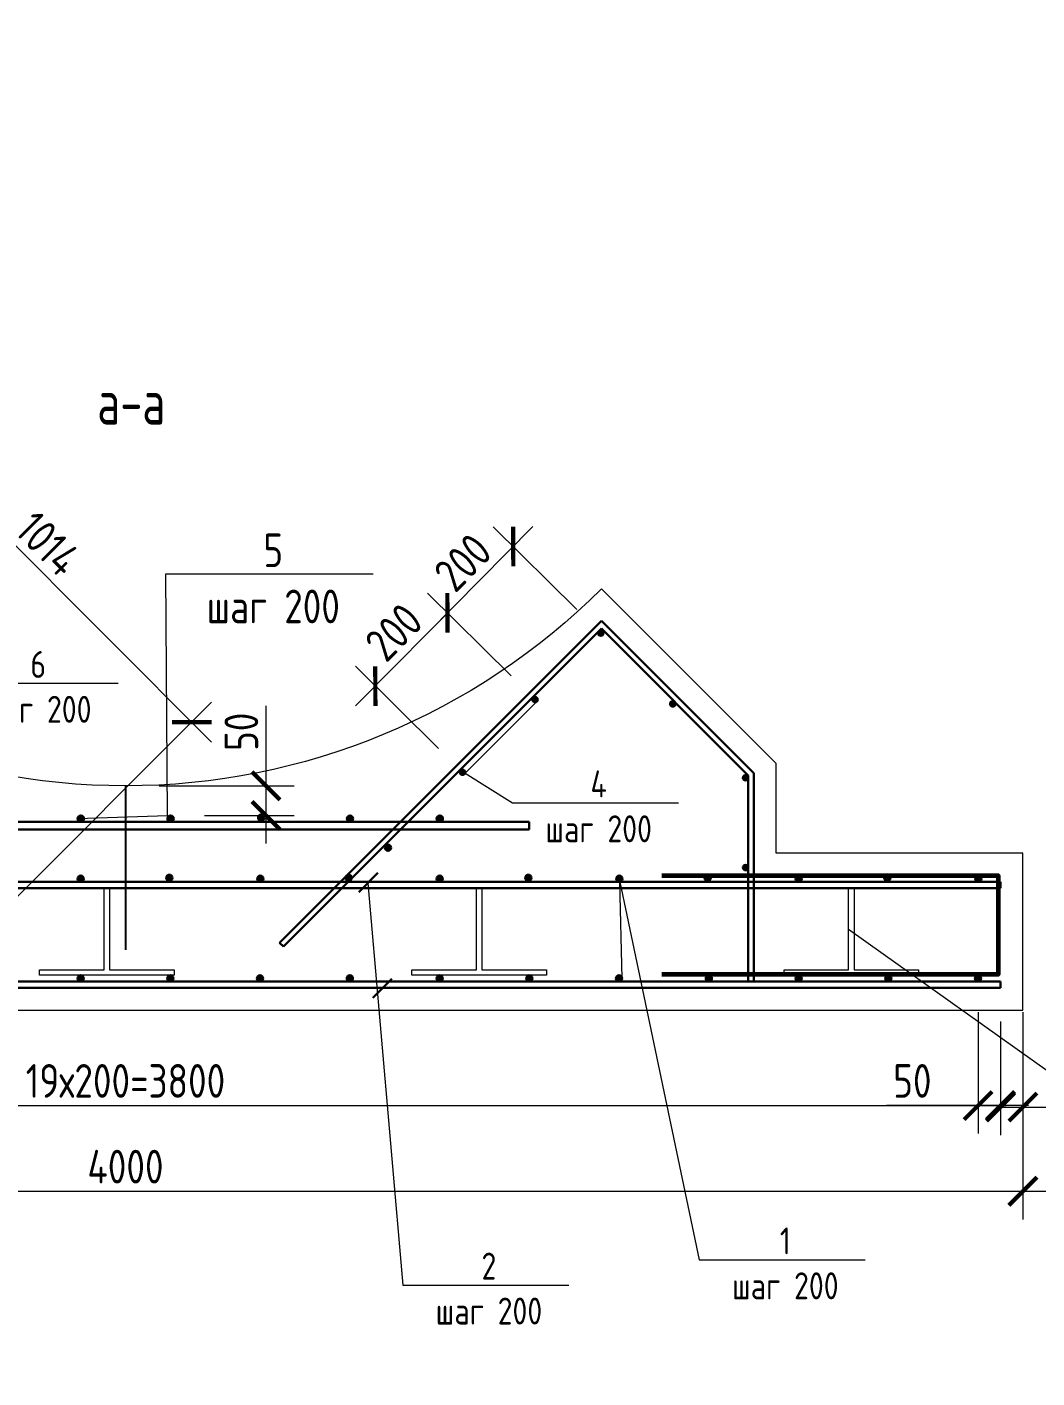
# Model space of a CAD drawing. Header units: millimetres. Extents: x 20530103 to 31271019, y 32092698 to 33532929.
# Drawn here: x 26335145 to 26344148, y 32992144 to 33004184 of the extents above; entities that cross this region are included whole.
import ezdxf
from ezdxf import colors
from ezdxf.entities.mleader import LeaderData, LeaderLine
from ezdxf.enums import TextEntityAlignment as Align
from ezdxf.math import Vec2, Vec3

# ---------------------------------------------------------------- set-up
doc = ezdxf.new("R2010")
doc.units = ezdxf.units.MM
doc.styles.add('GOST 2.304', font='GOST.TTF')
doc.dimstyles.new('м20', dxfattribs={"dimscale": 100, "dimtxt": 3, "dimasz": 2.5, "dimexe": 2.5, "dimexo": 3, "dimgap": 0.7, "dimtad": 1, "dimdec": 0, "dimlfac": 0.2, "dimtxsty": 'GOST 2.304', "dimblk": 'ARCHTICK', "dimcen": 2.5, "dimdle": 2.5, "dimclrd": 7, "dimclre": 7, "dimclrt": 256, "dimadec": 1, "dimazin": 0, "dimtfac": 1, "dimtdec": 0, "dimtmove": 0, "dimatfit": 3, "dimldrblk": 'NONE', "dimfxl": 1, "dimlwd": 20, "dimlwe": 20, "dimarcsym": 0})
doc.dimstyles.new('м25', dxfattribs={"dimscale": 100, "dimtxt": 3, "dimasz": 2.5, "dimexe": 2.5, "dimexo": 3, "dimgap": 0.7, "dimtad": 1, "dimdec": 0, "dimlfac": 0.25, "dimtxsty": 'GOST 2.304', "dimblk": 'ARCHTICK', "dimcen": 2.5, "dimdle": 2.5, "dimclrd": 7, "dimclre": 7, "dimclrt": 256, "dimadec": 1, "dimazin": 0, "dimtfac": 1, "dimtdec": 0, "dimtmove": 0, "dimatfit": 3, "dimldrblk": 'NONE', "dimfxl": 1, "dimlwd": 20, "dimlwe": 20, "dimarcsym": 0})

# ---------------------------------------------------------------- blocks, each defined once
blk = doc.blocks.new('_None')
blk = doc.blocks.new('_ArchTick')
at = {"color": 0, "linetype": 'ByBlock', "const_width": 0.15}
blk.add_lwpolyline([(-0.5, -0.5), (0.5, 0.5)], dxfattribs=at)
blk = doc.blocks.new('*D344')
at = {"color": 7, "linetype": 'Continuous', "lineweight": 20, "transparency": 16777216}
for p, q in [((26328423, 32995405), (26328423, 32994322)), ((26343623, 32995405), (26343623, 32994322)), ((26328173, 32994572), (26343873, 32994572))]:
    blk.add_line(p, q, dxfattribs=at)
at = {"color": 7, "linetype": 'Continuous', "lineweight": 20, "transparency": 16777216, "xscale": 250, "yscale": 250, "zscale": 250, "rotation": 180}
blk.add_blockref('_ArchTick', (26328423, 32994572), dxfattribs=at)
at = {"color": 7, "linetype": 'Continuous', "lineweight": 20, "transparency": 16777216, "xscale": 250, "yscale": 250, "zscale": 250}
blk.add_blockref('_ArchTick', (26343623, 32994572), dxfattribs=at)
at = {"color": 7, "linetype": 'Continuous', "lineweight": 20, "transparency": 16777216, "insert": (26336023, 32994792), "char_height": 300, "attachment_point": 5, "style": 'GOST 2.304'}
blk.add_mtext('19х200=3800', dxfattribs=at)
blk = doc.blocks.new('*D350')
at = {"color": 7, "linetype": 'Continuous', "lineweight": 20, "transparency": 16777216}
for p, q in [((26328023, 32995105), (26328023, 32993558)), ((26344023, 32995121), (26344023, 32993558)), ((26327773, 32993808), (26344273, 32993808))]:
    blk.add_line(p, q, dxfattribs=at)
at = {"color": 7, "linetype": 'Continuous', "lineweight": 20, "transparency": 16777216, "xscale": 250, "yscale": 250, "zscale": 250, "rotation": 180}
blk.add_blockref('_ArchTick', (26328023, 32993808), dxfattribs=at)
at = {"color": 7, "linetype": 'Continuous', "lineweight": 20, "transparency": 16777216, "xscale": 250, "yscale": 250, "zscale": 250}
blk.add_blockref('_ArchTick', (26344023, 32993808), dxfattribs=at)
at = {"color": 7, "linetype": 'Continuous', "lineweight": 20, "transparency": 16777216, "insert": (26336023, 32994028), "char_height": 300, "attachment_point": 5, "style": 'GOST 2.304'}
blk.add_mtext('4000', dxfattribs=at)
blk = doc.blocks.new('*D351')
at = {"color": 7, "linetype": 'Continuous', "lineweight": 20, "transparency": 16777216}
for p, q in [((26339655, 32999732), (26338717, 32998784)), ((26340046, 32998993), (26339301, 32999730)), ((26339461, 32998401), (26338716, 32999138))]:
    blk.add_line(p, q, dxfattribs=at)
at = {"color": 7, "linetype": 'Continuous', "lineweight": 20, "transparency": 16777216, "xscale": 250, "yscale": 250, "zscale": 250}
for p, rotation in [((26339479, 32999554), 45.32152789194777), ((26338893, 32998962), 225.3215278919478)]:
    blk.add_blockref('_ArchTick', p, dxfattribs=dict(at, rotation=rotation))
at = {"color": 7, "linetype": 'Continuous', "lineweight": 20, "transparency": 16777216, "insert": (26339030, 32999413), "char_height": 300, "attachment_point": 5, "rotation": 45.3215, "style": 'GOST 2.304'}
blk.add_mtext('200', dxfattribs=at)
blk = doc.blocks.new('*D352')
at = {"color": 7, "linetype": 'Continuous', "lineweight": 20, "transparency": 16777216}
for p, q in [((26339069, 32999140), (26338074, 32998133)), ((26339461, 32998401), (26338716, 32999138)), ((26338814, 32997753), (26338072, 32998487))]:
    blk.add_line(p, q, dxfattribs=at)
at = {"color": 7, "linetype": 'Continuous', "lineweight": 20, "transparency": 16777216, "xscale": 250, "yscale": 250, "zscale": 250}
for p, rotation in [((26338893, 32998962), 45.32152796619839), ((26338250, 32998311), 225.3215279661983)]:
    blk.add_blockref('_ArchTick', p, dxfattribs=dict(at, rotation=rotation))
at = {"color": 7, "linetype": 'Continuous', "lineweight": 20, "transparency": 16777216, "insert": (26338415, 32998791), "char_height": 300, "attachment_point": 5, "rotation": 45.3215, "style": 'GOST 2.304'}
blk.add_mtext('200', dxfattribs=at)
blk = doc.blocks.new('*D356')
at = {"color": 7, "linetype": 'Continuous', "lineweight": 20, "transparency": 16777216}
for p, q in [((26337276, 32997421), (26337276, 32998134)), ((26336323, 32997421), (26337526, 32997421)), ((26337276, 32996907), (26337276, 32997421)), ((26336726, 32997157), (26337526, 32997157))]:
    blk.add_line(p, q, dxfattribs=at)
at = {"color": 7, "linetype": 'Continuous', "lineweight": 20, "transparency": 16777216, "xscale": 250, "yscale": 250, "zscale": 250}
for p, rotation in [((26337276, 32997421), 90), ((26337276, 32997157), 270)]:
    blk.add_blockref('_ArchTick', p, dxfattribs=dict(at, rotation=rotation))
at = {"color": 7, "linetype": 'Continuous', "lineweight": 20, "transparency": 16777216, "insert": (26337056, 32997903), "char_height": 300, "attachment_point": 5, "rotation": 90, "style": 'GOST 2.304'}
blk.add_mtext('50', dxfattribs=at)
blk = doc.blocks.new('_Dot')
at = {"color": 0, "linetype": 'ByBlock', "lineweight": -2}
blk.add_line((-0.5, 0), (-1, 0), dxfattribs=at)
at = {"color": 0, "linetype": 'ByBlock', "const_width": 0.5}
blk.add_lwpolyline([(-0.25, 0, 1), (0.25, 0, 1)], format="xyb", close=True, dxfattribs=at)
blk = doc.blocks.new('*D403')
at = {"color": 7, "linetype": 'Continuous', "lineweight": 20, "transparency": 16777216}
for p, q in [((26331992, 32999103), (26333923, 33001034)), ((26333569, 33001034), (26336791, 32997812)), ((26334860, 32996235), (26336791, 32998166))]:
    blk.add_line(p, q, dxfattribs=at)
at = {"color": 7, "linetype": 'Continuous', "lineweight": 20, "transparency": 16777216, "xscale": 250, "yscale": 250, "zscale": 250}
for p, rotation in [((26333746, 33000857), 135), ((26336614, 32997989), 315)]:
    blk.add_blockref('_ArchTick', p, dxfattribs=dict(at, rotation=rotation))
at = {"linetype": 'Continuous', "transparency": 16777216, "insert": (26335336, 32999579), "char_height": 300, "attachment_point": 5, "rotation": 315, "style": 'GOST 2.304'}
blk.add_mtext('1014', dxfattribs=at)
blk = doc.blocks.new('*D358')
at = {"color": 7, "linetype": 'Continuous', "lineweight": 20, "transparency": 16777216}
for p, q in [((26344023, 32995405), (26344023, 32994309)), ((26343823, 32995321), (26343823, 32994309)), ((26343823, 32994559), (26344273, 32994559)), ((26344023, 32994559), (26344736, 32994559))]:
    blk.add_line(p, q, dxfattribs=at)
at = {"color": 7, "linetype": 'Continuous', "lineweight": 20, "transparency": 16777216, "xscale": 250, "yscale": 250, "zscale": 250, "rotation": 180}
blk.add_blockref('_ArchTick', (26343823, 32994559), dxfattribs=at)
at = {"color": 7, "linetype": 'Continuous', "lineweight": 20, "transparency": 16777216, "xscale": 250, "yscale": 250, "zscale": 250}
blk.add_blockref('_ArchTick', (26344023, 32994559), dxfattribs=at)
at = {"color": 7, "linetype": 'Continuous', "lineweight": 20, "transparency": 16777216, "insert": (26344505, 32994779), "char_height": 300, "attachment_point": 5, "style": 'GOST 2.304'}
blk.add_mtext('50', dxfattribs=at)
blk = doc.blocks.new('*D359')
at = {"color": 7, "linetype": 'Continuous', "lineweight": 20, "transparency": 16777216}
for p, q in [((26343623, 32994872), (26343623, 32994822)), ((26343823, 32994872), (26343823, 32994822)), ((26343623, 32994572), (26342806, 32994572)), ((26344073, 32994572), (26343623, 32994572))]:
    blk.add_line(p, q, dxfattribs=at)
at = {"color": 7, "linetype": 'Continuous', "lineweight": 20, "transparency": 16777216, "xscale": 250, "yscale": 250, "zscale": 250, "rotation": 180}
blk.add_blockref('_ArchTick', (26343623, 32994572), dxfattribs=at)
at = {"color": 7, "linetype": 'Continuous', "lineweight": 20, "transparency": 16777216, "xscale": 250, "yscale": 250, "zscale": 250}
blk.add_blockref('_ArchTick', (26343823, 32994572), dxfattribs=at)
at = {"color": 7, "linetype": 'Continuous', "lineweight": 20, "transparency": 16777216, "insert": (26343037, 32994792), "char_height": 300, "attachment_point": 5, "style": 'GOST 2.304'}
blk.add_mtext('50', dxfattribs=at)

msp = doc.modelspace()

# ---------------------------------------------------------------- hatches: boundary and pattern name
at = {"linetype": 'Continuous', "lineweight": 15}
h = msp.add_hatch(dxfattribs=at)
h.set_pattern_fill('ANSI31', scale=2)
h.set_pattern_definition([(45, (26331761.9543, 32998758.0576), (-4.490128, 4.490128), [])])
h.paths.add_polyline_path([(26340283.6278, 32998782.0576, -1), (26340235.6278, 32998782.0576, -1)])
h = msp.add_hatch(dxfattribs=at)
h.set_pattern_fill('ANSI31', scale=2)
h.set_pattern_definition([(45, (26332347.567, 32998165.8355), (-4.490128, 4.490128), [])])
h.paths.add_polyline_path([(26339698.0154, 32998189.8355, -1), (26339650.0154, 32998189.8355, -1)])
h = msp.add_hatch(dxfattribs=at)
h.set_pattern_fill('ANSI31', scale=2)
h.set_pattern_definition([(45, (26331119.9025, 32998128.1055), (-4.490128, 4.490128), [])])
h.paths.add_polyline_path([(26340925.6796, 32998152.1055, -1), (26340877.6796, 32998152.1055, -1)])
h = msp.add_hatch(dxfattribs=at)
h.set_pattern_fill('ANSI31', scale=2)
h.set_pattern_definition([(45, (26332994.2626, 32997518.129), (-4.490128, 4.490128), [])])
h.paths.add_polyline_path([(26339051.3196, 32997542.1287, -1), (26339003.3196, 32997542.1287, -1)])
h = msp.add_hatch(dxfattribs=at)
h.set_pattern_fill('ANSI31', scale=2)
h.set_pattern_definition([(45, (26330470.791, 32997469.1695), (-4.490128, 4.490128), [])])
h.paths.add_polyline_path([(26341574.7911, 32997493.1695, -1), (26341526.7911, 32997493.1695, -1)])
h = msp.add_hatch(dxfattribs=at)
h.set_pattern_fill('ANSI31', scale=2)
h.set_pattern_definition([(45, (26335596.7124, 32997101.202), (-4.49013, 4.49013), [])])
h.paths.add_polyline_path([(26335652.7124, 32997129.2017, 1), (26335596.7124, 32997129.2017, 1)])
h = msp.add_hatch(dxfattribs=at)
h.set_pattern_fill('ANSI31', scale=2)
h.set_pattern_definition([(45, (26336396.7124, 32997101.202), (-4.49013, 4.49013), [])])
h.paths.add_polyline_path([(26336452.7124, 32997129.2017, 1), (26336396.7124, 32997129.2017, 1)])
h = msp.add_hatch(dxfattribs=at)
h.set_pattern_fill('ANSI31', scale=2)
h.set_pattern_definition([(45, (26334785.529, 32997109.5467), (-4.490128, 4.490128), [])])
h.paths.add_polyline_path([(26337204.8215, 32997137.5467, -1), (26337260.8215, 32997137.5467, -1)])
h = msp.add_hatch(dxfattribs=at)
h.set_pattern_fill('ANSI31', scale=2)
h.set_pattern_definition([(45, (26337996.7124, 32997101.202), (-4.49013, 4.49013), [])])
h.paths.add_polyline_path([(26338052.7124, 32997129.2017, 1), (26337996.7124, 32997129.2017, 1)])
h = msp.add_hatch(dxfattribs=at)
h.set_pattern_fill('ANSI31', scale=2)
h.set_pattern_definition([(45, (26338796.7124, 32997101.202), (-4.49013, 4.49013), [])])
h.paths.add_polyline_path([(26338852.7124, 32997129.2017, 1), (26338796.7124, 32997129.2017, 1)])
h = msp.add_hatch(dxfattribs=at)
h.set_pattern_fill('ANSI31', scale=2)
h.set_pattern_definition([(45, (26333653.774, 32996842.176), (-4.490128, 4.490128), [])])
h.paths.add_polyline_path([(26338335.8081, 32996870.1758, -1), (26338391.8081, 32996870.1758, -1)])
h = msp.add_hatch(dxfattribs=at)
h.set_pattern_fill('ANSI31', scale=2)
h.set_pattern_definition([(45, (26330470.791, 32996669.1695), (-4.490128, 4.490128), [])])
h.paths.add_polyline_path([(26341526.7911, 32996693.1695, -1), (26341574.7911, 32996693.1695, -1)])
h = msp.add_hatch(dxfattribs=at)
h.set_pattern_fill('ANSI31', scale=2)
h.set_pattern_definition([(45, (26335596.328, 32996565.202), (-4.49013, 4.49013), [])])
h.paths.add_polyline_path([(26335652.3282, 32996593.2017, 1), (26335596.3282, 32996593.2017, 1)])
h = msp.add_hatch(dxfattribs=at)
h.set_pattern_fill('ANSI31', scale=2)
h.set_pattern_definition([(45, (26336385.145, 32996573.5467), (-4.49013, 4.49013), [])])
h.paths.add_polyline_path([(26336441.1449, 32996601.5467, 1), (26336385.1449, 32996601.5467, 1)])
h = msp.add_hatch(dxfattribs=at)
h.set_pattern_fill('ANSI31', scale=2)
h.set_pattern_definition([(45, (26337196.328, 32996565.202), (-4.49013, 4.49013), [])])
h.paths.add_polyline_path([(26337252.3282, 32996593.2017, 1), (26337196.3282, 32996593.2017, 1)])
h = msp.add_hatch(dxfattribs=at)
h.set_pattern_fill('ANSI31', scale=2)
h.set_pattern_definition([(45, (26337985.145, 32996573.5467), (-4.49013, 4.49013), [])])
h.paths.add_polyline_path([(26338041.1449, 32996601.5467, 1), (26337985.1449, 32996601.5467, 1)])
h = msp.add_hatch(dxfattribs=at)
h.set_pattern_fill('ANSI31', scale=2)
h.set_pattern_definition([(45, (26338796.328, 32996565.202), (-4.49013, 4.49013), [])])
h.paths.add_polyline_path([(26338852.3282, 32996593.2017, 1), (26338796.3282, 32996593.2017, 1)])
h = msp.add_hatch(dxfattribs=at)
h.set_pattern_fill('ANSI31', scale=2)
h.set_pattern_definition([(45, (26339585.145, 32996573.5467), (-4.49013, 4.49013), [])])
h.paths.add_polyline_path([(26339641.1449, 32996601.5467, 1), (26339585.1449, 32996601.5467, 1)])
h = msp.add_hatch(dxfattribs=at)
h.set_pattern_fill('ANSI31', scale=2)
h.set_pattern_definition([(45, (26340396.328, 32996565.202), (-4.49013, 4.49013), [])])
h.paths.add_polyline_path([(26340452.3282, 32996593.2017, 1), (26340396.3282, 32996593.2017, 1)])
h = msp.add_hatch(dxfattribs=at)
h.set_pattern_fill('ANSI31', scale=2)
h.set_pattern_definition([(45, (26341185.145, 32996573.5467), (-4.49013, 4.49013), [])])
h.paths.add_polyline_path([(26341241.1449, 32996601.5467, 1), (26341185.1449, 32996601.5467, 1)])
h = msp.add_hatch(dxfattribs=at)
h.set_pattern_fill('ANSI31', scale=2)
h.set_pattern_definition([(45, (26341996.328, 32996565.202), (-4.49013, 4.49013), [])])
h.paths.add_polyline_path([(26342052.3282, 32996593.2017, 1), (26341996.3282, 32996593.2017, 1)])
h = msp.add_hatch(dxfattribs=at)
h.set_pattern_fill('ANSI31', scale=2)
h.set_pattern_definition([(45, (26342785.145, 32996573.5467), (-4.49013, 4.49013), [])])
h.paths.add_polyline_path([(26342841.1449, 32996601.5467, 1), (26342785.1449, 32996601.5467, 1)])
h = msp.add_hatch(dxfattribs=at)
h.set_pattern_fill('ANSI31', scale=2)
h.set_pattern_definition([(45, (26343596.328, 32996565.202), (-4.49013, 4.49013), [])])
h.paths.add_polyline_path([(26343652.3282, 32996593.2017, 1), (26343596.3282, 32996593.2017, 1)])
h = msp.add_hatch(dxfattribs=at)
h.set_pattern_fill('ANSI31', scale=2)
h.set_pattern_definition([(45, (26335594.791, 32995677.202), (-4.49013, 4.49013), [])])
h.paths.add_polyline_path([(26335650.7911, 32995705.2017, 1), (26335594.7911, 32995705.2017, 1)])
h = msp.add_hatch(dxfattribs=at)
h.set_pattern_fill('ANSI31', scale=2)
h.set_pattern_definition([(45, (26336394.791, 32995677.202), (-4.49013, 4.49013), [])])
h.paths.add_polyline_path([(26336450.7911, 32995705.2017, 1), (26336394.7911, 32995705.2017, 1)])
h = msp.add_hatch(dxfattribs=at)
h.set_pattern_fill('ANSI31', scale=2)
h.set_pattern_definition([(45, (26337194.791, 32995677.202), (-4.49013, 4.49013), [])])
h.paths.add_polyline_path([(26337250.7911, 32995705.2017, 1), (26337194.7911, 32995705.2017, 1)])
h = msp.add_hatch(dxfattribs=at)
h.set_pattern_fill('ANSI31', scale=2)
h.set_pattern_definition([(45, (26337994.791, 32995677.202), (-4.49013, 4.49013), [])])
h.paths.add_polyline_path([(26338050.7911, 32995705.2017, 1), (26337994.7911, 32995705.2017, 1)])
h = msp.add_hatch(dxfattribs=at)
h.set_pattern_fill('ANSI31', scale=2)
h.set_pattern_definition([(45, (26338794.791, 32995677.202), (-4.49013, 4.49013), [])])
h.paths.add_polyline_path([(26338850.7911, 32995705.2017, 1), (26338794.7911, 32995705.2017, 1)])
h = msp.add_hatch(dxfattribs=at)
h.set_pattern_fill('ANSI31', scale=2)
h.set_pattern_definition([(45, (26339594.791, 32995677.202), (-4.49013, 4.49013), [])])
h.paths.add_polyline_path([(26339650.7911, 32995705.2017, 1), (26339594.7911, 32995705.2017, 1)])
h = msp.add_hatch(dxfattribs=at)
h.set_pattern_fill('ANSI31', scale=2)
h.set_pattern_definition([(45, (26340394.791, 32995677.202), (-4.49013, 4.49013), [])])
h.paths.add_polyline_path([(26340450.7911, 32995705.2017, 1), (26340394.7911, 32995705.2017, 1)])
h = msp.add_hatch(dxfattribs=at)
h.set_pattern_fill('ANSI31', scale=2)
h.set_pattern_definition([(45, (26341194.791, 32995677.202), (-4.49013, 4.49013), [])])
h.paths.add_polyline_path([(26341250.7911, 32995705.2017, 1), (26341194.7911, 32995705.2017, 1)])
h = msp.add_hatch(dxfattribs=at)
h.set_pattern_fill('ANSI31', scale=2)
h.set_pattern_definition([(45, (26341994.791, 32995677.202), (-4.49013, 4.49013), [])])
h.paths.add_polyline_path([(26342050.7911, 32995705.2017, 1), (26341994.7911, 32995705.2017, 1)])
h = msp.add_hatch(dxfattribs=at)
h.set_pattern_fill('ANSI31', scale=2)
h.set_pattern_definition([(45, (26342794.791, 32995677.202), (-4.49013, 4.49013), [])])
h.paths.add_polyline_path([(26342850.7911, 32995705.2017, 1), (26342794.7911, 32995705.2017, 1)])
h = msp.add_hatch(dxfattribs=at)
h.set_pattern_fill('ANSI31', scale=2)
h.set_pattern_definition([(45, (26343594.791, 32995677.202), (-4.49013, 4.49013), [])])
h.paths.add_polyline_path([(26343650.7911, 32995705.2017, 1), (26343594.7911, 32995705.2017, 1)])

# ---------------------------------------------------------------- linework, layer by layer
at = {"color": 7, "linetype": 'Continuous', "lineweight": 30}
for p, q in [((26340265.4318, 32998891.1778), (26337397.31, 32996023.056)), ((26341622.7911, 32997533.8185), (26340265.4318, 32998891.1778)), ((26340264.8722, 32998822.7654), (26337432.5413, 32995990.4344)), ((26341574.7911, 32997512.8465), (26340264.8722, 32998822.7654)), ((26341574.7911, 32995677.2017), (26341574.7911, 32997512.8465)), ((26341622.7911, 32995677.2017), (26341622.7911, 32997533.8185)), ((26332422.7911, 32997101.2017), (26339622.7911, 32997101.2017)), ((26339622.7911, 32997101.2017), (26339622.7911, 32997031.2017)), ((26332422.7911, 32997031.2017), (26339622.7911, 32997031.2017)), ((26338103.5403, 32996475.2087), (26338273.2459, 32996644.9143)), ((26328224.3282, 32996565.2017), (26343821.254, 32996565.2017)), ((26328224.3282, 32996509.2017), (26343821.254, 32996509.2017)), ((26343821.254, 32996565.2017), (26343821.254, 32996509.2017)), ((26337432.5413, 32995990.4344), (26337397.31, 32996023.056)), ((26328222.7911, 32995677.2017), (26343822.7911, 32995677.2017)), ((26328222.7911, 32995621.2017), (26343822.7911, 32995621.2017)), ((26338227.9936, 32995531.2087), (26338397.6993, 32995700.9143)), ((26343822.7911, 32995677.2017), (26343822.7911, 32995621.2017))]:
    msp.add_line(p, q, dxfattribs=at)
at = {"color": 7, "linetype": 'Continuous'}
msp.add_line((26336022.7911, 32997421.2017), (26336022.7911, 32995958.569), dxfattribs=at)
at = {"color": 7, "linetype": 'Continuous', "lineweight": 20}
msp.add_lwpolyline([(26344022.7911, 32996821.2017), (26341822.7911, 32996821.2017), (26341822.7911, 32997621.2017), (26340265.4318, 32999178.5611, -0.4142135624), (26331780.1504, 32999178.5611), (26330222.7911, 32997621.2017), (26330222.7911, 32996821.2017), (26328022.7911, 32996821.2017), (26328022.7911, 32995421.2017), (26344022.7911, 32995421.2017), (26344022.7911, 32996821.2017)], format="xyb", dxfattribs=at)
at = {"color": 7, "linetype": 'Continuous', "lineweight": 60}
msp.add_lwpolyline([(26340802.7911, 32996621.2017), (26343802.7911, 32996621.2017), (26343802.7911, 32995741.2017), (26340802.7911, 32995741.2017)], dxfattribs=at)
at = {"color": 7, "linetype": 'Continuous', "lineweight": 20}
for points in [[(26335257.9021, 32995781.2017), (26335833.9021, 32995781.2017), (26335833.9021, 32996509.2017), (26335881.9021, 32996509.2017), (26335881.9021, 32995781.2017), (26336457.9021, 32995781.2017), (26336457.9021, 32995733.2017), (26335257.9021, 32995733.2017), (26335257.9021, 32995781.2017), (26335833.9021, 32995781.2017)], [(26338575.4577, 32995781.2017), (26339151.4577, 32995781.2017), (26339151.4577, 32996509.2017), (26339199.4577, 32996509.2017), (26339199.4577, 32995781.2017), (26339775.4577, 32995781.2017), (26339775.4577, 32995733.2017), (26338575.4577, 32995733.2017), (26338575.4577, 32995781.2017), (26339151.4577, 32995781.2017)], [(26341893.0132, 32995781.2017), (26342469.0132, 32995781.2017), (26342469.0132, 32996509.2017), (26342517.0132, 32996509.2017), (26342517.0132, 32995781.2017), (26343093.0132, 32995781.2017), (26343093.0132, 32995733.2017), (26341893.0132, 32995733.2017), (26341893.0132, 32995781.2017), (26342469.0132, 32995781.2017)]]:
    msp.add_lwpolyline(points, dxfattribs=at)
at = {"color": 7, "linetype": 'Continuous', "lineweight": 30}
for centre, radius in [((26340259.6278, 32998782.0576), 24), ((26339674.0154, 32998189.8355), 24), ((26340901.6796, 32998152.1055), 24), ((26339027.3196, 32997542.1287), 24), ((26341550.7911, 32997493.1695), 24), ((26335624.7124, 32997129.2017), 28), ((26336424.7124, 32997129.2017), 28), ((26337232.8215, 32997137.5467), 28), ((26338024.7124, 32997129.2017), 28), ((26338824.7124, 32997129.2017), 28), ((26338363.8081, 32996870.1758), 28), ((26341550.7911, 32996693.1695), 24), ((26335624.3282, 32996593.2017), 28), ((26336413.1449, 32996601.5467), 28), ((26337224.3282, 32996593.2017), 28), ((26338013.1449, 32996601.5467), 28), ((26338824.3282, 32996593.2017), 28), ((26339613.1449, 32996601.5467), 28), ((26340424.3282, 32996593.2017), 28), ((26341213.1449, 32996601.5467), 28), ((26342024.3282, 32996593.2017), 28), ((26342813.1449, 32996601.5467), 28), ((26343624.3282, 32996593.2017), 28), ((26335622.7911, 32995705.2017), 28), ((26336422.7911, 32995705.2017), 28), ((26337222.7911, 32995705.2017), 28), ((26338022.7911, 32995705.2017), 28), ((26338822.7911, 32995705.2017), 28), ((26339622.7911, 32995705.2017), 28), ((26340422.7911, 32995705.2017), 28), ((26341222.7911, 32995705.2017), 28), ((26342022.7911, 32995705.2017), 28), ((26342822.7911, 32995705.2017), 28), ((26343622.7911, 32995705.2017), 28)]:
    msp.add_circle(centre, radius, dxfattribs=at)

# ---------------------------------------------------------------- texts
at = {"color": 7, "lineweight": 20, "style": 'GOST 2.304', "width": 0.9}
msp.add_text('а-а', height=400, dxfattribs=at).set_placement((26336074.3857, 33000641.1557), align=Align.CENTER)

# ---------------------------------------------------------------- dimensions: what is measured, and where the dimension line sits
at = {"color": 7, "linetype": 'Continuous'}
dim = msp.add_aligned_dim(p1=(26331780.1504, 32998891.1778), p2=(26334648.2722, 32996023.056), distance=2780.5218, dimstyle='м25', dxfattribs=at)
dim.commit()
dim.dimension.update_dxf_attribs({"geometry": '*D403', "text_midpoint": (26335335.9006, 32999578.8062)})
at = {"color": 7, "linetype": 'Continuous', "lineweight": 20}
dim = msp.add_aligned_dim(p1=(26340259.6278, 32998782.0576), p2=(26339674.0154, 32998189.8355), distance=-1098.0016, text='200', dimstyle='м20', override={"dimlfac": 0.25, "dimclrt": 7}, dxfattribs=at)
dim.commit()
dim.dimension.update_dxf_attribs({"geometry": '*D351', "text_midpoint": (26339029.6385, 32999412.6698)})
dim = msp.add_linear_dim(base=(26338249.7145, 32998311.0551), p1=(26339674.0154, 32998189.8355), p2=(26339027.3196, 32997542.1287), angle=45.32152797, text='200', dimstyle='м20', override={"dimlfac": 0.25, "dimclrt": 7}, dxfattribs=at)
dim.commit()
dim.dimension.update_dxf_attribs({"geometry": '*D352', "text_midpoint": (26338415.0564, 32998791.151)})
dim = msp.add_linear_dim(base=(26337275.8317, 32997421.2017), p1=(26336426.0072, 32997157.1718), p2=(26336022.7911, 32997421.2017), angle=90, text='50', dimstyle='м20', override={"dimlfac": 0.25, "dimclrt": 7}, dxfattribs=at)
dim.commit()
dim.dimension.update_dxf_attribs({"geometry": '*D356', "text_midpoint": (26337275.8317, 32997903.2017), "dimtype": 160})
for base, p1, p2, text, override, picture, middle in [((26343622.7911, 32994572.0568), (26328422.7911, 32995705.2017), (26343622.7911, 32995705.2017), '19х200=3800', {"dimlfac": 0.25, "dimblk1": 'ArchTick', "dimblk2": 'ArchTick', "dimsah": 1, "dimsd2": 0, "dimclrt": 7}, '*D344', (26336022.7911, 32994792.0568)), ((26344022.7911, 32993807.8898), (26328022.7911, 32995405.2017), (26344022.7911, 32995421.2017), '4000', {"dimlfac": 0.25, "dimblk1": 'ArchTick', "dimblk2": 'ArchTick', "dimsah": 1, "dimclrt": 7}, '*D350', (26336022.7911, 32994027.8898))]:
    dim = msp.add_linear_dim(base=base, p1=p1, p2=p2, text=text, dimstyle='м20', override=override, dxfattribs=at)
    dim.commit()
    dim.dimension.update_dxf_attribs({"geometry": picture, "text_midpoint": middle})
for base, p1, p2, picture, middle in [((26343822.7911, 32994559.0316), (26344022.7911, 32995705.2017), (26343822.7911, 32995621.2017), '*D358', (26344504.7911, 32994559.0316)), ((26343622.7911, 32994572.0568), (26343822.7911, 32994572.0568), (26343622.7911, 32994572.0568), '*D359', (26343037.1911, 32994572.0568))]:
    dim = msp.add_linear_dim(base=base, p1=p1, p2=p2, angle=180, dimstyle='м20', override={"dimlfac": 0.25, "dimclrt": 7}, dxfattribs=at)
    dim.commit()
    dim.dimension.update_dxf_attribs({"geometry": picture, "text_midpoint": middle, "dimtype": 160})

# ---------------------------------------------------------------- leaders
ml = msp.add_multileader_mtext('Standard', dxfattribs=at)
ml.set_content('б\\Pхомут \\Pшаг 400', color=7, style='GOST 2.304')
ml.set_leader_properties(linetype='Continuous', lineweight=20)
ml.set_arrow_properties(name='NONE')
ml.build(insert=Vec2(0, 0))
ml.multileader.update_dxf_attribs({"text_left_attachment_type": 6, "text_right_attachment_type": 6, "dogleg_length": 3, "arrow_head_size": 30, "scale": 100})
ctx = ml.context
ctx.base_point, ctx.scale, ctx.char_height, ctx.arrow_head_size, ctx.landing_gap_size, ctx.plane_origin = Vec3(26471638.9034, 33003821.9181), 100, 300, 30, 0, Vec3(26476620.669, 33003400.2429)
ctx.left_attachment, ctx.right_attachment, ctx.text_align_type = 6, 6, 1
notes = []
notes.append((ctx, [(0, (1, 1, 0), (26471500.9034, 33003821.9181), (1, 0), 138, [(0, [(26471410.8176, 33003821.9181)], 0, [])])]))
ctx.mtext.insert, ctx.mtext.width, ctx.mtext.alignment, ctx.mtext.flow_direction = Vec3(26472233.6313, 33004181.9181), 2835.083475, 2, 5
ml = msp.add_multileader_mtext('Standard', dxfattribs=at)
ml.set_content('б\\Pхомут \\Pшаг 400', color=7, style='GOST 2.304')
ml.set_leader_properties(linetype='Continuous', lineweight=20)
ml.set_arrow_properties(name='NONE')
ml.build(insert=Vec2(0, 0))
ml.multileader.update_dxf_attribs({"text_left_attachment_type": 6, "text_right_attachment_type": 6, "dogleg_length": 3, "arrow_head_size": 30, "scale": 100})
ctx = ml.context
ctx.base_point, ctx.scale, ctx.char_height, ctx.arrow_head_size, ctx.landing_gap_size, ctx.plane_origin = Vec3(26407072.462, 33003607.3549), 100, 300, 30, 0, Vec3(26412054.2277, 33003185.6797)
ctx.left_attachment, ctx.right_attachment, ctx.text_align_type = 6, 6, 1
notes.append((ctx, [(0, (1, 1, 0), (26406934.462, 33003607.3549), (1, 0), 138, [(0, [(26406844.3763, 33003607.3549)], 0, [])])]))
ctx.mtext.insert, ctx.mtext.width, ctx.mtext.alignment, ctx.mtext.flow_direction = Vec3(26407667.19, 33003967.3549), 2835.083475, 2, 5
ml = msp.add_multileader_mtext('Standard', dxfattribs=at)
ml.set_content('б\\Pхомут \\Pшаг 400', color=7, style='GOST 2.304')
ml.set_leader_properties(linetype='Continuous', lineweight=20)
ml.set_arrow_properties(name='NONE')
ml.build(insert=Vec2(0, 0))
ml.multileader.update_dxf_attribs({"text_left_attachment_type": 6, "text_right_attachment_type": 6, "dogleg_length": 3, "arrow_head_size": 30, "scale": 100})
ctx = ml.context
ctx.base_point, ctx.scale, ctx.char_height, ctx.arrow_head_size, ctx.landing_gap_size, ctx.plane_origin = Vec3(26218114.2093, 33003440.5078), 100, 300, 30, 0, Vec3(26223095.975, 33003018.8326)
ctx.left_attachment, ctx.right_attachment, ctx.text_align_type = 6, 6, 1
notes.append((ctx, [(0, (1, 1, 0), (26217976.2093, 33003440.5078), (1, 0), 138, [(0, [(26217886.1235, 33003440.5078)], 0, [])])]))
ctx.mtext.insert, ctx.mtext.width, ctx.mtext.alignment, ctx.mtext.flow_direction = Vec3(26218708.9372, 33003800.5078), 2835.083475, 2, 5
ml = msp.add_multileader_mtext('Standard', dxfattribs=at)
ml.set_content('{\\C7;5\\Pшаг 200}', color=84, style='GOST 2.304')
ml.set_leader_properties(linetype='Continuous', lineweight=20)
ml.set_arrow_properties(name='NONE')
ml.build(insert=Vec2(0, 0))
ml.multileader.update_dxf_attribs({"text_left_attachment_type": 6, "text_right_attachment_type": 6, "dogleg_length": 3, "arrow_head_size": 30, "scale": 100})
ctx = ml.context
ctx.base_point, ctx.scale, ctx.char_height, ctx.arrow_head_size, ctx.landing_gap_size, ctx.plane_origin = Vec3(26336681.2633, 32999310.376), 100, 300, 30, 0, Vec3(26333796.9343, 33002917.0364)
ctx.left_attachment, ctx.right_attachment, ctx.text_align_type = 6, 6, 1
notes.append((ctx, [(0, (1, 1, 0), (26336381.2633, 32999310.376), (1, 0), 300, [(1, [(26335596.7124, 32997129.2017), (26336398.0072, 32997157.1718)], 0, [])])]))
ctx.mtext.insert, ctx.mtext.alignment, ctx.mtext.flow_direction = Vec3(26337340.2072, 32999670.376), 2, 5
ml = msp.add_multileader_mtext('Standard', dxfattribs=at)
ml.set_content('{\\C7;б\\P(П-образ. хомут) шаг200 по периметру плиты}', color=84, style='GOST 2.304')
ml.set_leader_properties(linetype='Continuous', lineweight=20)
ml.set_arrow_properties(name='DOT')
ml.build(insert=Vec2(0, 0))
ml.multileader.update_dxf_attribs({"text_left_attachment_type": 6, "text_right_attachment_type": 6, "dogleg_length": 3, "arrow_head_size": 30, "scale": 100})
ctx = ml.context
ctx.base_point, ctx.scale, ctx.char_height, ctx.arrow_head_size, ctx.landing_gap_size, ctx.plane_origin = Vec3(26323683.0374, 32999121.7912), 100, 300, 30, 0, Vec3(26324728.0364, 32999370.9089)
ctx.left_attachment, ctx.right_attachment, ctx.text_align_type = 6, 6, 1
notes.append((ctx, [(1, (1, 1, 0), (26328009.5374, 32999121.7912), (-1, 0), 107, [(0, [(26329246.7911, 32996145.2017)], 0, [])])]))
ctx.mtext.insert, ctx.mtext.width, ctx.mtext.defined_height, ctx.mtext.alignment, ctx.mtext.flow_direction = Vec3(26325759.253, 32999506.111), 4423.082589, 2213.9, 2, 5
ml = msp.add_multileader_mtext('Standard', dxfattribs=at)
ml.set_content('{\\C7;6\\Pшаг 200}', color=84, style='GOST 2.304')
ml.set_leader_properties(linetype='Continuous', lineweight=20)
ml.set_arrow_properties(name='NONE')
ml.build(insert=Vec2(0, 0))
ml.multileader.update_dxf_attribs({"text_left_attachment_type": 6, "text_right_attachment_type": 6, "dogleg_length": 3, "arrow_head_size": 24, "scale": 100})
ctx = ml.context
ctx.base_point, ctx.scale, ctx.char_height, ctx.arrow_head_size, ctx.landing_gap_size, ctx.plane_origin = Vec3(26334718.0642, 32998335.6507), 100, 240, 24, 0, Vec3(26332184.9918, 33000081.8443)
ctx.left_attachment, ctx.right_attachment, ctx.text_align_type = 6, 6, 1
notes.append((ctx, [(0, (1, 1, 0), (26334478.0642, 32998335.6507), (1, 0), 240, [(0, [(26334286.9079, 32997101.2017)], 0, [])])]))
ctx.mtext.insert, ctx.mtext.alignment, ctx.mtext.flow_direction = Vec3(26335245.2193, 32998623.6507), 2, 5
ml = msp.add_multileader_mtext('Standard', dxfattribs=at)
ml.set_content('{\\C7;4\\Pшаг 200}', color=84, style='GOST 2.304')
ml.set_leader_properties(linetype='Continuous', lineweight=20)
ml.set_arrow_properties(name='NONE')
ml.build(insert=Vec2(0, 0))
ml.multileader.update_dxf_attribs({"text_left_attachment_type": 6, "text_right_attachment_type": 6, "dogleg_length": 3, "arrow_head_size": 24, "scale": 100})
ctx = ml.context
ctx.base_point, ctx.scale, ctx.char_height, ctx.arrow_head_size, ctx.landing_gap_size, ctx.plane_origin = Vec3(26339713.4398, 32997270.7993), 100, 240, 24, 0, Vec3(26336532.8723, 32999341.2175)
ctx.left_attachment, ctx.right_attachment, ctx.text_align_type = 6, 6, 1
notes.append((ctx, [(0, (1, 1, 0), (26339473.4398, 32997270.7993), (1, 0), 240, [(1, [(26339684.1172, 32998168.065), (26339050.4912, 32997535.8775)], 0, [])])]))
ctx.mtext.insert, ctx.mtext.alignment, ctx.mtext.flow_direction = Vec3(26340240.595, 32997558.7993), 2, 5
ml = msp.add_multileader_mtext('Standard', dxfattribs=at)
ml.set_content('в\\P(П-образ. хомут) шаг200 по периметру плиты', color=7, style='GOST 2.304')
ml.set_leader_properties(linetype='Continuous', lineweight=20)
ml.set_arrow_properties(name='NONE')
ml.build(insert=Vec2(0, 0))
ml.multileader.update_dxf_attribs({"text_left_attachment_type": 6, "text_right_attachment_type": 6, "dogleg_length": 3, "arrow_head_size": 30, "scale": 100})
ctx = ml.context
ctx.base_point, ctx.scale, ctx.char_height, ctx.arrow_head_size, ctx.landing_gap_size, ctx.plane_origin = Vec3(26460094.9949, 32993638.7107), 100, 300, 30, 0, Vec3(26459889.0052, 32993060.2429)
ctx.left_attachment, ctx.right_attachment, ctx.text_align_type = 6, 6, 1
notes.append((ctx, [(0, (1, 1, 0), (26459987.9949, 32993638.7107), (1, 0), 107, [(0, [(26459103.2281, 32997202.9181)], 0, [])])]))
ctx.mtext.insert, ctx.mtext.width, ctx.mtext.alignment, ctx.mtext.flow_direction = Vec3(26461600.2449, 32994023.0306), 3276.040401, 2, 5
ml = msp.add_multileader_mtext('Standard', dxfattribs=at)
ml.set_content('в\\P(П-образ. хомут) шаг200 по периметру плиты', color=7, style='GOST 2.304')
ml.set_leader_properties(linetype='Continuous', lineweight=20)
ml.set_arrow_properties(name='NONE')
ml.build(insert=Vec2(0, 0))
ml.multileader.update_dxf_attribs({"text_left_attachment_type": 6, "text_right_attachment_type": 6, "dogleg_length": 3, "arrow_head_size": 30, "scale": 100})
ctx = ml.context
ctx.base_point, ctx.scale, ctx.char_height, ctx.arrow_head_size, ctx.landing_gap_size, ctx.plane_origin = Vec3(26395117.5034, 32992952.3549), 100, 300, 30, 0, Vec3(26395322.5639, 32992845.6797)
ctx.left_attachment, ctx.right_attachment, ctx.text_align_type = 6, 6, 1
notes.append((ctx, [(0, (1, 1, 0), (26395010.5034, 32992952.3549), (1, 0), 107, [(0, [(26394536.7868, 32996988.3549)], 0, [])])]))
ctx.mtext.insert, ctx.mtext.width, ctx.mtext.alignment, ctx.mtext.flow_direction = Vec3(26396622.7534, 32993336.6747), 3276.040401, 2, 5
ml = msp.add_multileader_mtext('Standard', dxfattribs=at)
ml.set_content('в\\P(П-образ. хомут) шаг200 по периметру плиты', color=7, style='GOST 2.304')
ml.set_leader_properties(linetype='Continuous', lineweight=20)
ml.set_arrow_properties(name='NONE')
ml.build(insert=Vec2(0, 0))
ml.multileader.update_dxf_attribs({"text_left_attachment_type": 6, "text_right_attachment_type": 6, "dogleg_length": 3, "arrow_head_size": 30, "scale": 100})
ctx = ml.context
ctx.base_point, ctx.scale, ctx.char_height, ctx.arrow_head_size, ctx.landing_gap_size, ctx.plane_origin = Vec3(26206159.2506, 32992785.5078), 100, 300, 30, 0, Vec3(26206364.3111, 32992678.8326)
ctx.left_attachment, ctx.right_attachment, ctx.text_align_type = 6, 6, 1
notes.append((ctx, [(0, (1, 1, 0), (26206052.2506, 32992785.5078), (1, 0), 107, [(0, [(26205578.5341, 32996821.5078)], 0, [])])]))
ctx.mtext.insert, ctx.mtext.width, ctx.mtext.alignment, ctx.mtext.flow_direction = Vec3(26207664.5006, 32993169.8276), 3276.040401, 2, 5
ml = msp.add_multileader_mtext('Standard', dxfattribs=at)
ml.set_content('{\\C7;2\\Pшаг 200}', color=84, style='GOST 2.304')
ml.set_leader_properties(linetype='Continuous', lineweight=20)
ml.set_arrow_properties(name='NONE')
ml.build(insert=Vec2(0, 0))
ml.multileader.update_dxf_attribs({"text_left_attachment_type": 6, "text_right_attachment_type": 6, "dogleg_length": 3, "arrow_head_size": 24, "scale": 100})
ctx = ml.context
ctx.base_point, ctx.scale, ctx.char_height, ctx.arrow_head_size, ctx.landing_gap_size, ctx.plane_origin = Vec3(26338735.3617, 32992973.0115), 100, 240, 24, 0, Vec3(26336408.7871, 32993982.1755)
ctx.left_attachment, ctx.right_attachment, ctx.text_align_type = 6, 6, 1
notes.append((ctx, [(0, (1, 1, 0), (26338495.3617, 32992973.0115), (1, 0), 240, [(0, [(26338183.2528, 32996554.9212)], 0, [])])]))
ctx.mtext.insert, ctx.mtext.alignment, ctx.mtext.flow_direction = Vec3(26339262.5169, 32993261.0115), 2, 5
ml = msp.add_multileader_mtext('Standard', dxfattribs=at)
ml.set_content('{\\C7;1\\Pшаг 200}', color=84, style='GOST 2.304')
ml.set_leader_properties(linetype='Continuous', lineweight=20)
ml.set_arrow_properties(name='NONE')
ml.build(insert=Vec2(0, 0))
ml.multileader.update_dxf_attribs({"text_left_attachment_type": 6, "text_right_attachment_type": 6, "dogleg_length": 3, "arrow_head_size": 24, "scale": 100})
ctx = ml.context
ctx.base_point, ctx.scale, ctx.char_height, ctx.arrow_head_size, ctx.landing_gap_size, ctx.plane_origin = Vec3(26341377.4002, 32993197.8974), 100, 240, 24, 0, Vec3(26340842.1902, 32994192.1677)
ctx.left_attachment, ctx.right_attachment, ctx.text_align_type = 6, 6, 1
notes.append((ctx, [(0, (1, 1, 0), (26341137.4002, 32993197.8974), (1, 0), 240, [(1, [(26340450.7897, 32995705.4786), (26340430.0584, 32996565.7944)], 0, [])])]))
ctx.mtext.insert, ctx.mtext.alignment, ctx.mtext.flow_direction = Vec3(26341904.5554, 32993485.8974), 2, 5
ml = msp.add_multileader_mtext('Standard', dxfattribs=at)
ml.set_content('а\\P"лягушка"\\Pшаг не более 800х800', color=7, style='GOST 2.304')
ml.set_leader_properties(linetype='Continuous', lineweight=20)
ml.set_arrow_properties(name='NONE')
ml.build(insert=Vec2(0, 0))
ml.multileader.update_dxf_attribs({"text_left_attachment_type": 6, "text_right_attachment_type": 6, "dogleg_length": 3, "arrow_head_size": 30, "scale": 100})
ctx = ml.context
ctx.base_point, ctx.scale, ctx.char_height, ctx.arrow_head_size, ctx.landing_gap_size, ctx.plane_origin = Vec3(26345354.4289, 32994187.8538), 100, 300, 30, 0, Vec3(26323023.6805, 32998875.6221)
ctx.left_attachment, ctx.right_attachment, ctx.text_align_type = 6, 6, 1
notes.append((ctx, [(1, (1, 1, 0), (26345216.4289, 32994187.8538), (1, 0), 138, [(0, [(26342469.0132, 32996145.2017)], 0, [])])]))
ctx.mtext.insert, ctx.mtext.width, ctx.mtext.alignment, ctx.mtext.flow_direction = Vec3(26346465.6228, 32994547.8538), 2835.083475, 2, 5
ml = msp.add_multileader_mtext('Standard', dxfattribs=at)
ml.set_content('а\\P"лягушка"\\Pшаг не более 800х800', color=7, style='GOST 2.304')
ml.set_leader_properties(linetype='Continuous', lineweight=20)
ml.set_arrow_properties(name='NONE')
ml.build(insert=Vec2(0, 0))
ml.multileader.update_dxf_attribs({"text_left_attachment_type": 6, "text_right_attachment_type": 6, "dogleg_length": 3, "arrow_head_size": 30, "scale": 100})
ctx = ml.context
ctx.base_point, ctx.scale, ctx.char_height, ctx.arrow_head_size, ctx.landing_gap_size, ctx.plane_origin = Vec3(26473854.9034, 32995571.9181), 100, 300, 30, 0, Vec3(26478836.669, 32995150.2429)
ctx.left_attachment, ctx.right_attachment, ctx.text_align_type = 6, 6, 1
notes.append((ctx, [(0, (1, 1, 0), (26473716.9034, 32995571.9181), (1, 0), 138, [(0, [(26473626.8176, 32995571.9181)], 0, [])])]))
ctx.mtext.insert, ctx.mtext.width, ctx.mtext.alignment, ctx.mtext.flow_direction = Vec3(26474966.0973, 32995931.9181), 2835.083475, 2, 5
ml = msp.add_multileader_mtext('Standard', dxfattribs=at)
ml.set_content('а\\P"лягушка"\\Pшаг не более 800х800', color=7, style='GOST 2.304')
ml.set_leader_properties(linetype='Continuous', lineweight=20)
ml.set_arrow_properties(name='NONE')
ml.build(insert=Vec2(0, 0))
ml.multileader.update_dxf_attribs({"text_left_attachment_type": 6, "text_right_attachment_type": 6, "dogleg_length": 3, "arrow_head_size": 30, "scale": 100})
ctx = ml.context
ctx.base_point, ctx.scale, ctx.char_height, ctx.arrow_head_size, ctx.landing_gap_size, ctx.plane_origin = Vec3(26409288.462, 32995357.3549), 100, 300, 30, 0, Vec3(26414270.2277, 32994935.6797)
ctx.left_attachment, ctx.right_attachment, ctx.text_align_type = 6, 6, 1
notes.append((ctx, [(0, (1, 1, 0), (26409150.462, 32995357.3549), (1, 0), 138, [(0, [(26409060.3763, 32995357.3549)], 0, [])])]))
ctx.mtext.insert, ctx.mtext.width, ctx.mtext.alignment, ctx.mtext.flow_direction = Vec3(26410399.6559, 32995717.3549), 2835.083475, 2, 5
ml = msp.add_multileader_mtext('Standard', dxfattribs=at)
ml.set_content('а\\P"лягушка"\\Pшаг не более 800х800', color=7, style='GOST 2.304')
ml.set_leader_properties(linetype='Continuous', lineweight=20)
ml.set_arrow_properties(name='NONE')
ml.build(insert=Vec2(0, 0))
ml.multileader.update_dxf_attribs({"text_left_attachment_type": 6, "text_right_attachment_type": 6, "dogleg_length": 3, "arrow_head_size": 30, "scale": 100})
ctx = ml.context
ctx.base_point, ctx.scale, ctx.char_height, ctx.arrow_head_size, ctx.landing_gap_size, ctx.plane_origin = Vec3(26220330.2093, 32995190.5078), 100, 300, 30, 0, Vec3(26225311.975, 32994768.8326)
ctx.left_attachment, ctx.right_attachment, ctx.text_align_type = 6, 6, 1
notes.append((ctx, [(0, (1, 1, 0), (26220192.2093, 32995190.5078), (1, 0), 138, [(0, [(26220102.1235, 32995190.5078)], 0, [])])]))
ctx.mtext.insert, ctx.mtext.width, ctx.mtext.alignment, ctx.mtext.flow_direction = Vec3(26221441.4032, 32995550.5078), 2835.083475, 2, 5
for ctx, leaders in notes:
    for number, flags, end, landing, length, lines in leaders:
        leader = LeaderData()
        leader.index, (leader.has_last_leader_line, leader.has_dogleg_vector, leader.attachment_direction) = number, flags
        leader.last_leader_point, leader.dogleg_vector, leader.dogleg_length = Vec3(end), Vec3(landing), length
        for number, points, colour, breaks in lines:
            line = LeaderLine()
            line.index, line.vertices, line.color, line.breaks = number, Vec3.list(points), colors.encode_raw_color(colour), breaks
            leader.lines.append(line)
        ctx.leaders.append(leader)

doc.saveas('drawing.dxf')
